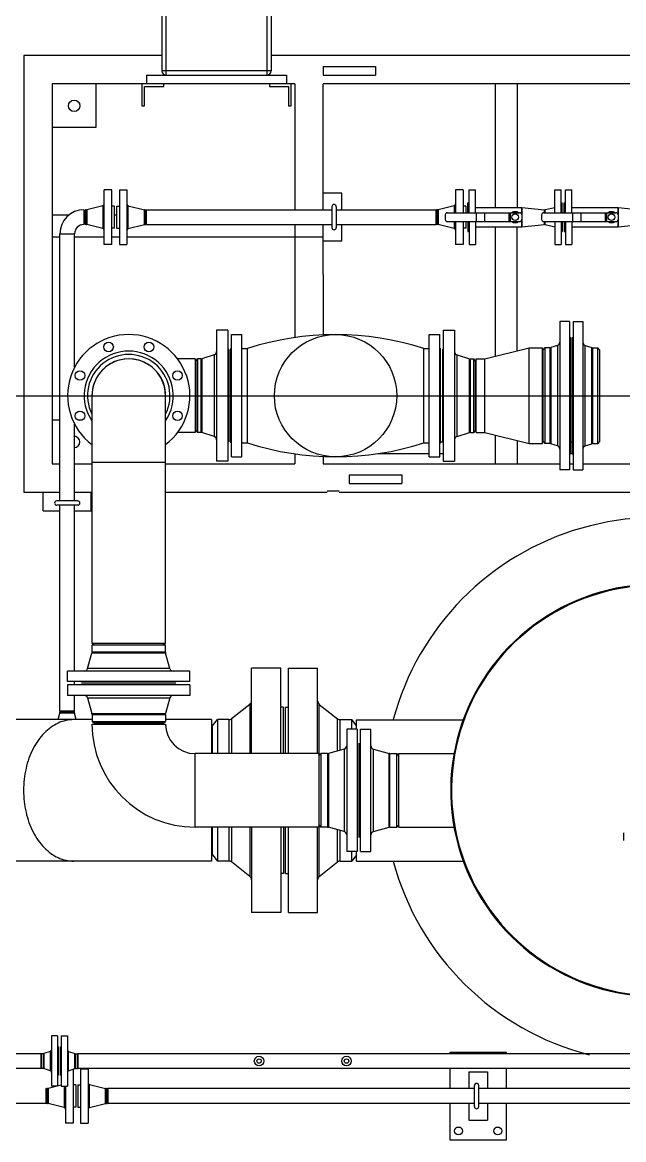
# Model space of a CAD drawing. Header units: millimetres. Extents: x 18255 to 228708, y -2217 to 146640.
# Drawn here: x 75260 to 76637, y 91908 to 94467 of the extents above; entities that cross this region are included whole.
import ezdxf

# ---------------------------------------------------------------- set-up
doc = ezdxf.new("R2010")
doc.units = ezdxf.units.MM
doc.layers.add('设备', color=8, linetype='Continuous')

msp = doc.modelspace()

# ---------------------------------------------------------------- linework, layer by layer
at = {"layer": '设备'}
for p, q in [((75579.9, 94511.3), (75579.9, 94356.3)), ((75589.9, 94346.3), (75589.9, 94521.3)), ((75819.9, 94521.3), (75819.9, 94346.3)), ((75829.9, 94511.3), (75829.9, 94356.3)), ((75263.9, 94391.3), (75263.9, 93391.3)), ((75579.9, 94391.3), (75263.9, 94391.3)), ((78263.9, 94391.3), (75829.9, 94391.3)), ((75829.9, 94356.3), (75579.9, 94356.3)), ((75948.9, 94366.3), (75948.9, 94346.3)), ((75948.9, 94366.3), (76068.9, 94366.3)), ((76068.9, 94366.3), (76068.9, 94346.3)), ((75544.9, 94346.3), (75544.9, 94326.3)), ((75544.9, 94346.3), (75864.9, 94346.3)), ((75864.9, 94346.3), (75864.9, 94326.3)), ((75948.9, 94346.3), (76068.9, 94346.3)), ((75328.9, 94326.3), (75328.9, 93456.3)), ((75883.9, 94326.3), (75328.9, 94326.3)), ((75428.9, 94326.3), (75428.9, 94226.3)), ((75533.9, 94326.3), (75533.9, 94276.3)), ((75539.9, 94276.3), (75539.9, 94320.3)), ((75539.9, 94320.3), (75583.9, 94320.3)), ((75583.9, 94320.3), (75583.9, 94326.3)), ((75825.9, 94326.3), (75825.9, 94320.3)), ((75825.9, 94320.3), (75869.9, 94320.3)), ((75869.9, 94320.3), (75869.9, 94276.3)), ((75875.9, 94276.3), (75875.9, 94326.3)), ((75883.9, 94326.3), (75883.9, 94038.1)), ((75948.9, 94038.1), (75948.9, 94326.3)), ((77025.4, 94326.3), (75948.9, 94326.3)), ((76342.9, 94326.3), (76342.9, 94043.2)), ((76392.9, 94326.3), (76392.9, 94043.2)), ((75533.9, 94276.3), (75539.9, 94276.3)), ((75869.9, 94276.3), (75875.9, 94276.3)), ((75428.9, 94226.3), (75328.9, 94226.3)), ((75447.6, 93958.7), (75447.6, 94083.7)), ((75465.1, 94083.7), (75447.6, 94083.7)), ((75465.1, 93958.7), (75465.1, 94083.7)), ((75482.4, 94083.7), (75482.4, 93958.7)), ((75482.4, 94083.7), (75499.9, 94083.7)), ((75499.9, 94083.7), (75499.9, 93958.7)), ((75991.9, 94076.2), (75948.9, 94076.2)), ((75991.9, 94038.1), (75991.9, 94076.2)), ((76252.1, 94083.7), (76252.1, 94031.2)), ((76269.6, 94083.7), (76252.1, 94083.7)), ((76269.6, 94083.7), (76269.6, 94031.2)), ((76283.5, 94031.2), (76283.5, 94083.7)), ((76283.5, 94083.7), (76298, 94083.7)), ((76298, 94031.2), (76298, 94083.7)), ((76479, 94031.2), (76479, 94083.7)), ((76479, 94083.7), (76493.5, 94083.7)), ((76493.5, 94031.2), (76493.5, 94083.7)), ((76504, 94031.2), (76504, 94083.7)), ((76504, 94083.7), (76518.5, 94083.7)), ((76518.5, 94031.2), (76518.5, 94083.7)), ((75444.6, 94047.5), (75407.8, 94038.2)), ((75444.6, 94047.5), (75444.6, 93995)), ((75471.5, 94046.7), (75465.1, 94046.7)), ((75471.5, 93995.7), (75471.5, 94046.7)), ((75476, 94046.7), (75476, 93995.7)), ((75476, 94046.7), (75482.4, 94046.7)), ((75502.9, 93995), (75502.9, 94047.5)), ((75502.9, 94047.5), (75539.7, 94038.2)), ((75968.9, 94045.2), (75968.9, 93997.2)), ((75978.9, 94045.2), (75978.9, 93997.2)), ((76249.1, 94047.5), (76212.3, 94038.2)), ((76249.1, 94047.5), (76249.1, 94031.2)), ((76276, 94046.7), (76269.6, 94046.7)), ((76276, 94046.7), (76276, 94031.2)), ((76280.5, 94031.2), (76280.5, 94053.7)), ((76280.5, 94053.7), (76283.5, 94053.7)), ((76493.5, 94053.7), (76496.5, 94053.7)), ((76496.5, 94031.2), (76496.5, 94053.7)), ((76501, 94031.2), (76501, 94053.7)), ((76501, 94053.7), (76504, 94053.7)), ((75328.9, 94026.3), (75367.3, 94026.3)), ((75401.1, 94038.1), (75401.1, 94004.4)), ((75401.1, 94026.3), (75403.1, 94026.3)), ((75403.1, 94036.1), (75404.6, 94038.1)), ((75403.1, 94006.4), (75403.1, 94036.1)), ((75404.6, 94038.1), (75404.6, 94004.4)), ((75406.8, 94038.1), (75404.6, 94038.1)), ((75406.8, 94038.1), (75407.8, 94038.2)), ((75406.8, 94038.1), (75406.8, 94004.4)), ((75407.8, 94038.2), (75407.8, 94004.3)), ((75471.5, 94026.3), (75476, 94026.3)), ((75539.7, 94004.3), (75539.7, 94038.2)), ((75540.7, 94038.1), (75539.7, 94038.2)), ((75540.7, 94004.4), (75540.7, 94038.1)), ((75540.7, 94038.1), (75542.9, 94038.1)), ((75544.4, 94036.1), (75542.9, 94038.1)), ((75542.9, 94004.4), (75542.9, 94038.1)), ((75544.4, 94004.4), (75544.4, 94038.1)), ((75544.4, 94038.1), (75968.9, 94038.1)), ((75978.9, 94038.1), (76207.6, 94038.1)), ((76207.6, 94004.4), (76207.6, 94038.1)), ((76207.6, 94036.1), (76209.1, 94038.1)), ((76209.1, 94038.1), (76209.1, 94004.4)), ((76211.3, 94038.1), (76209.1, 94038.1)), ((76211.3, 94038.1), (76212.3, 94038.2)), ((76211.3, 94038.1), (76211.3, 94004.4)), ((76212.3, 94038.2), (76212.3, 94004.3)), ((76228.5, 94026.2), (76228.5, 94016.2)), ((76233.5, 94031.2), (76398.5, 94031.2)), ((76298, 94043.2), (76403.3, 94043.2)), ((76299.2, 94031.2), (76299.2, 94011.2)), ((76318.5, 94031.2), (76318.5, 94011.2)), ((76374.3, 94031.2), (76374.3, 94011.2)), ((76377.5, 94031.2), (76377.5, 94011.2)), ((76403.3, 94043.2), (76403.3, 94027.7)), ((76403.3, 94043.2), (76403.7, 94043.2)), ((76403.5, 94026.2), (76403.5, 94016.2)), ((76403.7, 94043.2), (76403.7, 94026.2)), ((76403.7, 94043.2), (76455.7, 94038.3)), ((76403.7, 94026.2), (76403.7, 93999.3)), ((76449, 94026.2), (76449, 94016.2)), ((76454, 94031.2), (76619, 94031.2)), ((76455.7, 94031.2), (76455.7, 94038.3)), ((76457.3, 94038.4), (76479, 94043.2)), ((76457.3, 94031.2), (76457.3, 94038.4)), ((76518.5, 94043.2), (76623.8, 94043.2)), ((76519.7, 94031.2), (76519.7, 94011.2)), ((76539, 94031.2), (76539, 94011.2)), ((76594.8, 94031.2), (76594.8, 94011.2)), ((76598, 94031.2), (76598, 94011.2)), ((76623.8, 94043.2), (76623.8, 94027.7)), ((76623.8, 94043.2), (76624.2, 94043.2)), ((76624, 94026.2), (76624, 94016.2)), ((76624.2, 94043.2), (76624.2, 94026.2)), ((76624.2, 94043.2), (76676.2, 94038.3)), ((76624.2, 94026.2), (76624.2, 94021.2)), ((76624.2, 94021.2), (76624.2, 93999.3)), ((75403.1, 94006.4), (75404.6, 94004.4)), ((75406.8, 94004.4), (75404.6, 94004.4)), ((75406.8, 94004.4), (75407.8, 94004.3)), ((75444.6, 93995), (75407.8, 94004.3)), ((75471.5, 93995.7), (75465.1, 93995.7)), ((75476, 93995.7), (75482.4, 93995.7)), ((75502.9, 93995), (75539.7, 94004.3)), ((75540.7, 94004.4), (75539.7, 94004.3)), ((75540.7, 94004.4), (75542.9, 94004.4)), ((75544.4, 94006.4), (75542.9, 94004.4)), ((75544.4, 94004.4), (75968.9, 94004.4)), ((75883.9, 94004.4), (75883.9, 93889.8)), ((75948.9, 93889.8), (75948.9, 94004.4)), ((75978.9, 94004.4), (76207.6, 94004.4)), ((75991.9, 93966.2), (75991.9, 94004.4)), ((76207.6, 94006.4), (76209.1, 94004.4)), ((76211.3, 94004.4), (76209.1, 94004.4)), ((76211.3, 94004.4), (76212.3, 94004.3)), ((76249.1, 93995), (76212.3, 94004.3)), ((76233.5, 94011.2), (76398.5, 94011.2)), ((76249.1, 94011.2), (76249.1, 93995)), ((76252.1, 94011.2), (76252.1, 93958.7)), ((76269.6, 94011.2), (76269.6, 93958.7)), ((76276, 93995.7), (76269.6, 93995.7)), ((76276, 94011.2), (76276, 93995.7)), ((76280.5, 94011.2), (76280.5, 93988.7)), ((76283.5, 94011.2), (76283.5, 93958.7)), ((76298, 94011.2), (76298, 93958.7)), ((76298, 93999.2), (76403.3, 93999.2)), ((76342.9, 93999.2), (76342.9, 93702.5)), ((76392.9, 93714.9), (76392.9, 93999.2)), ((76403.3, 94014.8), (76403.3, 93999.2)), ((76403.3, 93999.2), (76403.7, 93999.3)), ((76403.7, 93999.3), (76455.7, 94004.2)), ((76454, 94011.2), (76619, 94011.2)), ((76455.7, 94004.2), (76455.7, 94011.2)), ((76457.3, 94004.1), (76457.3, 94011.2)), ((76457.3, 94004.1), (76479, 93999.2)), ((76479, 94011.2), (76479, 93958.7)), ((76493.5, 94011.2), (76493.5, 93958.7)), ((76496.5, 94011.2), (76496.5, 93988.7)), ((76501, 94011.2), (76501, 93988.7)), ((76504, 94011.2), (76504, 93958.7)), ((76518.5, 94011.2), (76518.5, 93958.7)), ((76518.5, 93999.2), (76623.8, 93999.2)), ((76623.8, 94014.8), (76623.8, 93999.2)), ((76623.8, 93999.2), (76624.2, 93999.3)), ((76624.2, 93999.3), (76676.2, 94004.2)), ((75328.9, 93976.3), (75346.3, 93976.3)), ((75346.3, 93371.3), (75346.3, 93983.2)), ((75346.3, 93983.2), (75380, 93983.2)), ((75380, 93677.3), (75380, 93983.2)), ((75380, 93976.3), (75447.6, 93976.3)), ((75465.1, 93976.3), (75482.4, 93976.3)), ((75499.9, 93976.3), (75948.9, 93976.3)), ((76280.5, 93988.7), (76283.5, 93988.7)), ((76493.5, 93988.7), (76496.5, 93988.7)), ((76501, 93988.7), (76504, 93988.7)), ((75465.1, 93958.7), (75447.6, 93958.7)), ((75482.4, 93958.7), (75499.9, 93958.7)), ((75991.9, 93966.2), (75948.9, 93966.2)), ((76269.6, 93958.7), (76252.1, 93958.7)), ((76283.5, 93958.7), (76298, 93958.7)), ((76479, 93958.7), (76493.5, 93958.7)), ((76504, 93958.7), (76518.5, 93958.7)), ((75883.9, 93889.8), (75883.9, 93745.4)), ((75948.9, 93889.8), (75948.9, 93751.7)), ((76490.9, 93782.3), (76490.9, 93442.3)), ((76512.9, 93782.3), (76490.9, 93782.3)), ((76512.9, 93782.3), (76512.9, 93442.3)), ((76521.4, 93782.3), (76521.4, 93442.3)), ((76521.4, 93782.3), (76543.4, 93782.3)), ((76543.4, 93782.3), (76543.4, 93442.3)), ((75704.9, 93762.3), (75704.9, 93462.3)), ((75730.9, 93762.3), (75704.9, 93762.3)), ((75730.9, 93762.3), (75730.9, 93462.3)), ((75739, 93472.3), (75739, 93752.3)), ((75739, 93752.3), (75762.9, 93752.3)), ((75762.9, 93472.3), (75762.9, 93752.3)), ((76191.9, 93472.3), (76191.9, 93752.3)), ((76191.9, 93752.3), (76215.8, 93752.3)), ((76215.8, 93472.3), (76215.8, 93752.3)), ((76223.9, 93762.3), (76223.9, 93462.3)), ((76223.9, 93762.3), (76249.9, 93762.3)), ((76249.9, 93762.3), (76249.9, 93462.3)), ((76514.9, 93745.3), (76512.9, 93745.3)), ((76514.9, 93745.3), (76514.9, 93479.3)), ((76519.4, 93745.3), (76519.4, 93479.3)), ((76519.4, 93745.3), (76521.4, 93745.3)), ((75732.9, 93717.8), (75730.9, 93717.8)), ((75732.9, 93717.8), (75732.9, 93506.8)), ((75737.4, 93504.3), (75737.4, 93720.3)), ((75737.4, 93720.3), (75739, 93720.3)), ((75762.9, 93720.3), (75775.7, 93720.3)), ((75775.7, 93504.3), (75775.7, 93720.3)), ((76179.2, 93504.3), (76179.2, 93720.3)), ((76179.2, 93720.3), (76191.9, 93720.3)), ((76215.8, 93720.3), (76217.4, 93720.3)), ((76217.4, 93504.3), (76217.4, 93720.3)), ((76221.9, 93717.8), (76221.9, 93506.8)), ((76221.9, 93717.8), (76223.9, 93717.8)), ((76318.9, 93696.5), (76420.9, 93721.9)), ((76420.9, 93502.8), (76420.9, 93721.9)), ((76420.9, 93721.9), (76450.9, 93721.9)), ((76450.9, 93502.8), (76450.9, 93721.9)), ((76452.9, 93717.6), (76456.2, 93721.9)), ((76452.9, 93507.1), (76452.9, 93717.6)), ((76456.2, 93721.9), (76456.2, 93502.8)), ((76467.6, 93721.9), (76456.2, 93721.9)), ((76467.6, 93721.9), (76467.6, 93502.8)), ((76485.5, 93727.5), (76470.2, 93722.3)), ((76470.2, 93722.3), (76470.2, 93502.4)), ((76485.5, 93727.5), (76485.5, 93497.2)), ((76548.8, 93727.5), (76564.2, 93722.3)), ((76548.8, 93497.2), (76548.8, 93727.5)), ((76564.2, 93502.4), (76564.2, 93722.3)), ((76566.7, 93502.8), (76566.7, 93721.9)), ((76566.7, 93721.9), (76578.1, 93721.9)), ((76581.4, 93717.6), (76578.1, 93721.9)), ((76578.1, 93502.8), (76578.1, 93721.9)), ((76581.4, 93717.6), (76581.4, 93507.1)), ((75655.9, 93696.5), (75615.6, 93696.5)), ((75655.9, 93696.5), (75655.9, 93528.2)), ((75657.9, 93692.2), (75661.2, 93696.5)), ((75657.9, 93532.5), (75657.9, 93692.2)), ((75661.2, 93696.5), (75661.2, 93528.2)), ((75668.7, 93696.5), (75661.2, 93696.5)), ((75668.7, 93696.5), (75668.7, 93528.2)), ((75699.3, 93705.6), (75671.1, 93696.8)), ((75671.1, 93696.8), (75671.1, 93527.8)), ((75699.3, 93705.6), (75699.3, 93519.1)), ((76255.5, 93705.6), (76283.8, 93696.8)), ((76255.5, 93519.1), (76255.5, 93705.6)), ((76283.8, 93527.8), (76283.8, 93696.8)), ((76286.1, 93528.2), (76286.1, 93696.5)), ((76286.1, 93696.5), (76293.6, 93696.5)), ((76296.9, 93692.2), (76293.6, 93696.5)), ((76293.6, 93528.2), (76293.6, 93696.5)), ((76296.9, 93692.2), (76296.9, 93532.5)), ((76298.9, 93528.2), (76298.9, 93696.5)), ((76298.9, 93696.5), (76318.9, 93696.5)), ((76318.9, 93528.2), (76318.9, 93696.5)), ((75220.9, 93612.3), (78417.4, 93612.3)), ((75419.8, 93044.8), (75419.8, 93612.3)), ((75588.1, 93044.8), (75588.1, 93612.3)), ((75346.3, 93556.3), (75328.9, 93556.3)), ((75380, 93371.3), (75380, 93547.4)), ((75397.2, 93556.3), (75387.5, 93556.3)), ((75655.9, 93528.2), (75615.6, 93528.2)), ((75657.9, 93532.5), (75661.2, 93528.2)), ((75668.7, 93528.2), (75661.2, 93528.2)), ((75699.3, 93519.1), (75671.1, 93527.8)), ((76255.5, 93519.1), (76283.8, 93527.8)), ((76286.1, 93528.2), (76293.6, 93528.2)), ((76296.9, 93532.5), (76293.6, 93528.2)), ((76298.9, 93528.2), (76318.9, 93528.2)), ((76318.9, 93528.2), (76420.9, 93502.8)), ((76342.9, 93522.2), (76342.9, 93506.8)), ((76392.9, 93509.8), (76392.9, 93506.8)), ((75732.9, 93506.8), (75730.9, 93506.8)), ((75737.4, 93504.3), (75739, 93504.3)), ((75762.9, 93504.3), (75775.7, 93504.3)), ((76179.2, 93504.3), (76191.9, 93504.3)), ((76215.8, 93504.3), (76217.4, 93504.3)), ((76217.4, 93506.8), (76221.9, 93506.8)), ((76221.9, 93506.8), (76223.9, 93506.8)), ((76342.9, 93506.8), (76342.9, 93456.3)), ((76392.9, 93506.8), (76392.9, 93456.3)), ((76420.9, 93502.8), (76450.9, 93502.8)), ((76450.9, 93506.8), (76452.9, 93506.8)), ((76452.9, 93507.1), (76456.2, 93502.8)), ((76467.6, 93502.8), (76456.2, 93502.8)), ((76485.5, 93497.2), (76470.2, 93502.4)), ((76514.9, 93506.8), (76519.4, 93506.8)), ((76548.8, 93497.2), (76564.2, 93502.4)), ((76566.7, 93502.8), (76578.1, 93502.8)), ((76581.4, 93507.1), (76578.1, 93502.8)), ((75419.8, 93460.3), (75588.1, 93460.3)), ((75730.9, 93462.3), (75704.9, 93462.3)), ((75739, 93472.3), (75762.9, 93472.3)), ((75883.9, 93479.3), (75883.9, 93456.3)), ((75948.9, 93473), (75948.9, 93456.3)), ((76073.8, 93479.8), (76191.9, 93479.8)), ((76191.9, 93472.3), (76215.8, 93472.3)), ((76215.8, 93479.8), (76223.9, 93479.8)), ((76223.9, 93462.3), (76249.9, 93462.3)), ((76514.9, 93479.3), (76512.9, 93479.3)), ((76514.9, 93479.8), (76519.4, 93479.8)), ((76519.4, 93479.3), (76521.4, 93479.3)), ((75328.9, 93456.3), (75346.3, 93456.3)), ((75380, 93456.3), (75419.8, 93456.3)), ((75588.1, 93456.3), (75883.9, 93456.3)), ((75948.9, 93456.3), (75978.3, 93456.3)), ((75978.3, 93456.3), (76490.9, 93456.3)), ((76008.9, 93431.3), (76008.9, 93411.3)), ((76008.9, 93431.3), (76128.9, 93431.3)), ((76128.9, 93431.3), (76128.9, 93411.3)), ((76512.9, 93442.3), (76490.9, 93442.3)), ((76512.9, 93456.3), (76521.4, 93456.3)), ((76521.4, 93442.3), (76543.4, 93442.3)), ((76543.4, 93456.3), (76985.4, 93456.3)), ((76008.9, 93411.3), (76128.9, 93411.3)), ((75263.9, 93391.3), (75346.3, 93391.3)), ((75308.1, 93348.3), (75308.1, 93391.3)), ((75380, 93391.3), (75419.8, 93391.3)), ((75418.1, 93348.3), (75418.1, 93391.3)), ((75588.1, 93391.3), (75958.3, 93391.3)), ((75985.3, 93393.3), (75958.3, 93393.3)), ((75985.3, 93391.3), (77279.4, 93391.3)), ((75387.1, 93371.3), (75339.1, 93371.3)), ((75387.1, 93361.3), (75339.1, 93361.3)), ((75346.3, 92889.6), (75346.3, 93361.3)), ((75380, 92981.3), (75380, 93361.3)), ((75308.1, 93348.3), (75346.3, 93348.3)), ((75380, 93348.3), (75418.1, 93348.3)), ((75409.5, 92987.2), (75419.5, 93022.8)), ((75419.8, 93024.9), (75419.5, 93022.8)), ((75588.4, 93022.8), (75419.5, 93022.8)), ((75588.1, 93044.8), (75419.8, 93044.8)), ((75424.9, 93044.8), (75419.8, 93040.9)), ((75419.8, 93024.9), (75419.8, 93040.9)), ((75588.1, 93040.9), (75419.8, 93040.9)), ((75588.1, 93024.9), (75419.8, 93024.9)), ((75582.9, 93044.8), (75588.1, 93040.9)), ((75588.1, 93024.9), (75588.1, 93040.9)), ((75588.1, 93024.9), (75588.4, 93022.8)), ((75598.3, 92987.2), (75588.4, 93022.8)), ((75363.9, 92957.4), (75363.9, 92981.3)), ((75643.9, 92981.3), (75363.9, 92981.3)), ((75598.3, 92987.2), (75409.5, 92987.2)), ((75643.9, 92957.4), (75643.9, 92981.3)), ((75785, 92792.5), (75785, 92988.3)), ((75852, 92988.3), (75785, 92988.3)), ((75852, 92792.5), (75852, 92988.3)), ((75869.3, 92792.5), (75869.3, 92988.3)), ((75869.3, 92988.3), (75936.3, 92988.3)), ((75936.3, 92792.5), (75936.3, 92988.3)), ((75643.9, 92957.4), (75363.9, 92957.4)), ((75363.9, 92949.7), (75363.9, 92925.8)), ((75643.9, 92949.7), (75363.9, 92949.7)), ((75380, 92949.7), (75380, 92957.4)), ((75395.9, 92955.8), (75395.9, 92957.4)), ((75611.9, 92955.8), (75395.9, 92955.8)), ((75395.9, 92951.3), (75395.9, 92949.7)), ((75611.9, 92951.3), (75395.9, 92951.3)), ((75611.9, 92955.8), (75611.9, 92957.4)), ((75611.9, 92951.3), (75611.9, 92949.7)), ((75643.9, 92949.7), (75643.9, 92925.8)), ((75643.9, 92925.8), (75363.9, 92925.8)), ((75380, 92889.6), (75380, 92925.8)), ((75409.5, 92920), (75419.5, 92884.4)), ((75409.5, 92920), (75598.3, 92920)), ((75598.3, 92920), (75588.4, 92884.4)), ((75781.2, 92905.3), (75739.2, 92872.4)), ((75781.2, 92905.3), (75781.2, 92792.5)), ((75858.4, 92898.8), (75852, 92898.8)), ((75858.4, 92792.5), (75858.4, 92898.8)), ((75862.9, 92792.5), (75862.9, 92898.8)), ((75862.9, 92898.8), (75869.3, 92898.8)), ((75940.1, 92905.3), (75982.1, 92872.4)), ((75940.1, 92788.3), (75940.1, 92905.3)), ((75419.8, 92870.3), (74045, 92870.3)), ((75342.4, 92870.3), (75346.1, 92885)), ((75346.3, 92885.9), (75346.1, 92885)), ((75380.1, 92885), (75346.1, 92885)), ((75380, 92889.6), (75346.3, 92889.6)), ((75348.3, 92889.6), (75346.3, 92888.1)), ((75346.3, 92885.9), (75346.3, 92888.1)), ((75380, 92888.1), (75346.3, 92888.1)), ((75380, 92885.9), (75346.3, 92885.9)), ((75378, 92889.6), (75380, 92888.1)), ((75380, 92885.9), (75380, 92888.1)), ((75380, 92885.9), (75380.1, 92885)), ((75383.8, 92870.3), (75380.1, 92885)), ((75419.8, 92882.2), (75419.5, 92884.4)), ((75419.5, 92884.4), (75588.4, 92884.4)), ((75419.8, 92882.2), (75419.8, 92866.3)), ((75419.8, 92882.2), (75588.1, 92882.2)), ((75588.1, 92882.2), (75588.4, 92884.4)), ((75588.1, 92882.2), (75588.1, 92866.3)), ((75693, 92870.3), (75588.1, 92870.3)), ((75693, 92870.3), (75693, 92792.5)), ((75696, 92856.3), (75706.8, 92870.3)), ((75706.8, 92870.3), (75706.8, 92792.5)), ((75733.1, 92870.3), (75706.8, 92870.3)), ((75733.1, 92870.3), (75733.1, 92792.5)), ((75739.2, 92872.4), (75739.2, 92792.5)), ((75982.1, 92798.5), (75982.1, 92872.4)), ((75988.3, 92800.3), (75988.3, 92870.3)), ((75988.3, 92870.3), (76014.6, 92870.3)), ((76025.3, 92856.3), (76014.6, 92870.3)), ((76014.6, 92848.3), (76014.6, 92870.3)), ((76025.3, 92848.3), (76025.3, 92870.2)), ((76025.3, 92870.2), (76269.5, 92870.2)), ((75424.9, 92862.3), (75419.8, 92866.3)), ((75419.8, 92866.3), (75588.1, 92866.3)), ((75419.8, 92860.3), (75588.1, 92860.3)), ((75582.9, 92862.3), (75424.9, 92862.3)), ((75582.9, 92862.3), (75588.1, 92866.3)), ((75696, 92792.5), (75696, 92856.3)), ((76002.9, 92848.3), (76002.9, 92568.3)), ((76026.8, 92848.3), (76002.9, 92848.3)), ((76026.8, 92848.3), (76026.8, 92568.3)), ((76034.5, 92568.3), (76034.5, 92848.3)), ((76034.5, 92848.3), (76058.4, 92848.3)), ((76058.4, 92568.3), (76058.4, 92848.3)), ((75655.9, 92624.2), (75655.9, 92792.5)), ((75939.4, 92792.5), (75655.9, 92792.5)), ((75939.4, 92792.5), (75939.4, 92624.2)), ((75939.4, 92787.3), (75943.4, 92792.5)), ((75943.4, 92792.5), (75943.4, 92624.2)), ((75959.3, 92792.5), (75943.4, 92792.5)), ((75959.3, 92792.5), (75961.5, 92792.8)), ((75959.3, 92792.5), (75959.3, 92624.2)), ((75997.1, 92802.7), (75961.5, 92792.8)), ((75961.5, 92792.8), (75961.5, 92623.9)), ((75997.1, 92802.7), (75997.1, 92614)), ((76028.4, 92816.3), (76026.8, 92816.3)), ((76028.4, 92816.3), (76028.4, 92600.3)), ((76032.9, 92600.3), (76032.9, 92816.3)), ((76032.9, 92816.3), (76034.5, 92816.3)), ((76064.3, 92802.7), (76099.9, 92792.8)), ((76064.3, 92614), (76064.3, 92802.7)), ((76099.9, 92623.9), (76099.9, 92792.8)), ((76102, 92792.5), (76099.9, 92792.8)), ((76102, 92624.2), (76102, 92792.5)), ((76102, 92792.5), (76118, 92792.5)), ((76121.9, 92787.3), (76118, 92792.5)), ((76118, 92624.2), (76118, 92792.5)), ((76121.9, 92624.2), (76121.9, 92792.5)), ((76121.9, 92792.5), (76249.4, 92792.5)), ((75939.4, 92624.2), (75655.9, 92624.2)), ((75693, 92624.2), (75693, 92546.4)), ((75696, 92560.4), (75696, 92624.2)), ((75706.8, 92624.2), (75706.8, 92546.4)), ((75733.1, 92624.2), (75733.1, 92546.4)), ((75739.2, 92624.2), (75739.2, 92544.3)), ((75781.2, 92624.2), (75781.2, 92511.3)), ((75785, 92624.2), (75785, 92428.3)), ((75852, 92624.2), (75852, 92428.3)), ((75858.4, 92624.2), (75858.4, 92517.8)), ((75862.9, 92517.8), (75862.9, 92624.2)), ((75869.3, 92428.3), (75869.3, 92624.2)), ((75936.3, 92428.3), (75936.3, 92624.2)), ((75939.4, 92629.3), (75943.4, 92624.2)), ((75940.1, 92511.3), (75940.1, 92628.4)), ((75959.3, 92624.2), (75943.4, 92624.2)), ((75959.3, 92624.2), (75961.5, 92623.9)), ((75997.1, 92614), (75961.5, 92623.9)), ((75982.1, 92544.3), (75982.1, 92618.1)), ((75988.3, 92546.4), (75988.3, 92616.4)), ((76064.3, 92614), (76099.9, 92623.9)), ((76102, 92624.2), (76099.9, 92623.9)), ((76102, 92624.2), (76118, 92624.2)), ((76121.9, 92629.3), (76118, 92624.2)), ((76121.9, 92624.2), (76249.4, 92624.2)), ((76028.4, 92600.3), (76026.8, 92600.3)), ((76032.9, 92600.3), (76034.5, 92600.3)), ((76636.9, 92611.3), (76636.9, 92593.3)), ((76026.8, 92568.3), (76002.9, 92568.3)), ((76014.6, 92546.4), (76014.6, 92568.3)), ((76025.3, 92546.4), (76025.3, 92568.3)), ((76034.5, 92568.3), (76058.4, 92568.3)), ((75693, 92546.4), (74045, 92546.4)), ((75696, 92560.4), (75706.8, 92546.4)), ((75733.1, 92546.4), (75706.8, 92546.4)), ((75781.2, 92511.3), (75739.2, 92544.3)), ((75940.1, 92511.3), (75982.1, 92544.3)), ((75988.3, 92546.4), (76014.6, 92546.4)), ((76025.3, 92560.4), (76014.6, 92546.4)), ((76025.3, 92546.4), (76269.5, 92546.4)), ((75858.4, 92517.8), (75852, 92517.8)), ((75862.9, 92517.8), (75869.3, 92517.8)), ((75852, 92428.3), (75785, 92428.3)), ((75869.3, 92428.3), (75936.3, 92428.3)), ((75326.9, 92145.8), (75326.9, 92030.8)), ((75340.9, 92145.8), (75326.9, 92145.8)), ((75340.9, 92145.8), (75340.9, 92030.8)), ((75349.4, 92145.8), (75349.4, 92030.8)), ((75349.4, 92145.8), (75363.4, 92145.8)), ((75363.4, 92145.8), (75363.4, 92030.8)), ((75302.9, 92105.2), (73539.2, 92105.2)), ((75302.9, 92105.2), (75302.9, 92071.5)), ((75303.2, 92105), (75303.4, 92105.2)), ((75303.4, 92105.2), (75303.4, 92071.5)), ((75308.2, 92105.2), (75303.4, 92105.2)), ((75308.2, 92105.2), (75308.2, 92071.5)), ((75324.2, 92110.4), (75309.5, 92105.4)), ((75309.5, 92105.4), (75309.5, 92071.3)), ((75324.2, 92110.4), (75324.2, 92066.3)), ((75342.9, 92120.8), (75340.9, 92120.8)), ((75342.9, 92120.8), (75342.9, 92055.8)), ((75347.4, 92120.8), (75347.4, 92055.8)), ((75347.4, 92120.8), (75349.4, 92120.8)), ((75366.1, 92110.4), (75380.8, 92105.4)), ((75366.1, 92066.3), (75366.1, 92110.4)), ((75380.8, 92071.3), (75380.8, 92105.4)), ((75382.1, 92071.5), (75382.1, 92105.2)), ((75382.1, 92105.2), (75386.9, 92105.2)), ((75387.1, 92105), (75386.9, 92105.2)), ((75386.9, 92071.5), (75386.9, 92105.2)), ((75387.4, 92105.2), (75387.4, 92071.5)), ((76682.8, 92105.2), (75387.4, 92105.2)), ((76238.8, 92108.3), (76238.8, 92105.2)), ((76368.8, 92108.3), (76238.8, 92108.3)), ((76368.8, 92105.2), (76368.8, 92108.3)), ((75302.9, 92071.5), (73539.2, 92071.5)), ((75303.2, 92071.7), (75303.4, 92071.5)), ((75308.2, 92071.5), (75303.4, 92071.5)), ((75324.2, 92066.3), (75309.5, 92071.3)), ((75342.9, 92055.8), (75340.9, 92055.8)), ((75347.4, 92055.8), (75349.4, 92055.8)), ((75366.1, 92066.3), (75380.8, 92071.3)), ((75376.4, 92069.8), (75376.4, 91945.8)), ((75382.1, 92071.5), (75386.9, 92071.5)), ((75387.1, 92071.7), (75386.9, 92071.5)), ((76682.8, 92071.5), (75387.4, 92071.5)), ((75393.7, 92070.8), (75393.7, 91945.8)), ((75393.7, 92070.8), (75411.2, 92070.8)), ((75411.2, 92070.8), (75411.2, 91945.8)), ((76238.8, 92071.5), (76238.8, 92025.2)), ((76282.3, 92063.3), (76282.3, 92025.2)), ((76282.3, 92063.3), (76325.3, 92063.3)), ((76325.3, 92063.3), (76325.3, 92025.2)), ((76368.8, 92025.2), (76368.8, 92071.5)), ((75314.4, 92025.2), (75314.4, 91991.5)), ((75314.4, 92023.2), (75315.9, 92025.2)), ((75315.9, 92025.2), (75315.9, 91991.5)), ((75318.1, 92025.2), (75315.9, 92025.2)), ((75318.1, 92025.2), (75319.1, 92025.3)), ((75318.1, 92025.2), (75318.1, 91991.5)), ((75349.4, 92032.9), (75319.1, 92025.3)), ((75319.1, 92025.3), (75319.1, 91991.4)), ((75340.9, 92030.8), (75326.9, 92030.8)), ((75349.4, 92030.8), (75363.4, 92030.8)), ((75355.9, 92030.8), (75355.9, 91982.1)), ((75358.9, 92030.8), (75358.9, 91945.8)), ((75382.8, 92033.8), (75376.4, 92033.8)), ((75382.8, 92033.8), (75382.8, 91982.8)), ((75387.3, 92033.8), (75387.3, 91982.8)), ((75387.3, 92033.8), (75393.7, 92033.8)), ((75414.2, 92034.6), (75451, 92025.3)), ((75414.2, 91982.1), (75414.2, 92034.6)), ((75452, 92025.2), (75451, 92025.3)), ((75451, 91991.4), (75451, 92025.3)), ((75452, 91991.5), (75452, 92025.2)), ((75452, 92025.2), (75454.2, 92025.2)), ((75455.7, 92023.2), (75454.2, 92025.2)), ((75454.2, 91991.5), (75454.2, 92025.2)), ((75455.7, 92025.2), (75455.7, 91991.5)), ((76295.3, 92025.2), (75455.7, 92025.2)), ((76295.3, 91984.3), (76295.3, 92032.3)), ((76305.3, 91984.3), (76305.3, 92032.3)), ((76682.8, 92025.2), (76305.3, 92025.2)), ((75314.4, 91991.5), (73539.2, 91991.5)), ((75314.4, 91993.5), (75315.9, 91991.5)), ((75318.1, 91991.5), (75315.9, 91991.5)), ((75318.1, 91991.5), (75319.1, 91991.4)), ((75355.9, 91982.1), (75319.1, 91991.4)), ((75382.8, 91982.8), (75376.4, 91982.8)), ((75387.3, 91982.8), (75393.7, 91982.8)), ((75414.2, 91982.1), (75451, 91991.4)), ((75452, 91991.5), (75451, 91991.4)), ((75452, 91991.5), (75454.2, 91991.5)), ((75455.7, 91993.5), (75454.2, 91991.5)), ((76295.3, 91991.5), (75455.7, 91991.5)), ((76238.8, 91991.5), (76238.8, 91908.3)), ((76282.3, 91991.5), (76282.3, 91953.3)), ((76659.6, 91991.5), (76305.3, 91991.5)), ((76325.3, 91991.5), (76325.3, 91953.3)), ((76368.8, 91908.3), (76368.8, 91991.5)), ((76282.3, 91953.3), (76325.3, 91953.3)), ((75376.4, 91945.8), (75358.9, 91945.8)), ((75393.7, 91945.8), (75411.2, 91945.8)), ((76238.8, 91908.3), (76368.8, 91908.3))]:
    msp.add_line(p, q, dxfattribs=at)
for centre, radius in [((75378.9, 94276.3), 13), ((76388.5, 94021.2), 7.5), ((76609, 94021.2), 7.5), ((75977.4, 93612.3), 140), ((75457.7, 93723.9), 11), ((75550.1, 93723.9), 11), ((75392.3, 93658.5), 11), ((75615.5, 93658.5), 11), ((75392.3, 93566.1), 11), ((75615.5, 93566.1), 11), ((75802.4, 92088.3), 11), ((75802.4, 92088.3), 5), ((76002.4, 92088.3), 11), ((76002.4, 92088.3), 5), ((76258.8, 91928.3), 9), ((76348.8, 91928.3), 9)]:
    msp.add_circle(centre, radius, dxfattribs=at)
for centre, radius, start, end in [((75589.9, 94356.3), 10, 180, 270), ((75819.9, 94356.3), 10, 270, 0), ((75443.6, 94051.4), 4, 284.1366, 360), ((75503.9, 94051.4), 4, 180, 255.8634), ((75973.9, 94045.2), 5, 0, 180), ((76248.1, 94051.4), 4, 284.1366, 0), ((75401.1, 93983.2), 54.9, 90, 180), ((76233.5, 94026.2), 5, 90, 180), ((76388.5, 94021.2), 12.5, 53.4057, 126.5943), ((76398.5, 94026.2), 5, 0, 90), ((76454, 94026.2), 5, 90, 180), ((76456.2, 94043.3), 5, 264.6107, 282.5288), ((76609, 94021.2), 12.5, 53.4057, 126.5943), ((76619, 94026.2), 5, 0, 90), ((75401.1, 93983.2), 21.1, 90, 180), ((75443.6, 93991.1), 4, 0, 75.8634), ((75503.9, 93991.1), 4, 104.1366, 180), ((75973.9, 93997.2), 5, 180, 0), ((76233.5, 94016.2), 5, 180, 270), ((76248.1, 93991.1), 4, 0, 75.8634), ((76388.5, 94021.2), 12.5, 233.4057, 306.5943), ((76398.5, 94016.2), 5, 270, 0), ((76454, 94016.2), 5, 180, 270), ((76456.2, 93999.2), 5, 77.4712, 95.3893), ((76609, 94021.2), 12.5, 233.4057, 306.5943), ((76619, 94016.2), 5, 270, 0), ((75503.9, 93612.3), 140, 306.9974, 233.0026), ((75977.4, 93100.3), 652, 71.9745, 108.0255), ((75503.9, 93612.3), 102.1, 325.7401, 214.2577), ((75696.9, 93713.2), 8, 287.2234, 0), ((76257.9, 93713.2), 8, 180, 252.7766), ((76467.6, 93729.9), 8, 270, 288.708), ((76482.9, 93735.1), 8, 288.708, 0), ((76551.4, 93735.1), 8, 180, 251.292), ((76566.7, 93729.9), 8, 251.292, 270), ((75503.9, 93612.3), 94.4, 333.3462, 206.6479), ((75503.9, 93612.3), 84.4, 356.9842, 182.1222), ((75503.9, 93612.3), 84.2, 0, 180), ((75668.7, 93704.5), 8, 270, 287.2234), ((76286.1, 93704.5), 8, 252.7766, 270), ((75378.9, 93506.3), 13, 274.6546, 85.3454), ((75668.7, 93520.2), 8, 72.7766, 90), ((75696.9, 93511.4), 8, 0, 72.7766), ((76257.9, 93511.4), 8, 107.2234, 180), ((76286.1, 93520.2), 8, 90, 107.2234), ((75977.4, 94124.3), 652, 251.9745, 288.0255), ((76467.6, 93494.8), 8, 71.292, 90), ((76482.9, 93489.6), 8, 0, 71.292), ((76551.4, 93489.6), 8, 108.708, 180), ((76566.7, 93494.8), 8, 90, 108.708), ((75339.1, 93366.3), 5, 90, 270), ((75387.1, 93366.3), 5, 270, 90), ((76712.9, 92708.3), 625, 47.0237, 164.9282), ((76712.9, 92708.3), 472, 46.6364, 266.3283), ((76712.9, 92708.3), 470, 46.6415, 266.3188), ((75401.8, 92989.3), 8, 270, 344.4203), ((75606, 92989.3), 8, 195.5797, 270), ((75401.8, 92917.8), 8, 15.5797, 90), ((75606, 92917.8), 8, 90, 164.4203), ((75775, 92913.2), 10, 308.1155, 360), ((75946.3, 92913.2), 10, 180, 231.8845), ((75377.6, 92789.2), 81.1, 90.0106, 95.4289), ((75733.1, 92880.3), 10, 270, 308.1155), ((75988.3, 92880.3), 10, 231.8845, 270), ((75655.9, 92860.3), 236.2, 180, 270), ((75655.9, 92860.3), 67.8, 180, 270), ((75994.9, 92810.4), 8, 285.5797, 0), ((76066.4, 92810.4), 8, 180, 254.4203), ((75994.9, 92606.3), 8, 0, 74.4203), ((76066.4, 92606.3), 8, 105.5797, 180), ((75377.6, 92627.5), 81.1, 264.5711, 269.9894), ((75733.1, 92536.4), 10, 51.8845, 90), ((75988.3, 92536.4), 10, 90, 128.1155), ((76712.9, 92708.3), 625, 195.0718, 255.6199), ((75775, 92503.5), 10, 0, 51.8845), ((75946.3, 92503.5), 10, 128.1155, 180), ((75308.2, 92109.2), 4, 270, 288.8636), ((75322.9, 92114.2), 4, 288.8636, 0), ((75367.4, 92114.2), 4, 180, 251.1364), ((75382.1, 92109.2), 4, 251.1364, 270), ((75308.2, 92067.5), 4, 71.1364, 90), ((75322.9, 92062.5), 4, 0, 71.1364), ((75367.4, 92062.5), 4, 108.8636, 180), ((75382.1, 92067.5), 4, 90, 108.8636), ((75415.2, 92038.5), 4, 180, 255.8634), ((76300.3, 92032.3), 5, 0, 180), ((75354.9, 91978.2), 4, 0, 75.8634), ((75415.2, 91978.2), 4, 104.1366, 180), ((76300.3, 91984.3), 5, 180, 0)]:
    msp.add_arc(centre, radius, start, end, dxfattribs=at)
for points, start_tangent, end_tangent in [([(75369.9, 92869.9), (75359.7, 92868.3), (75342.2, 92862.4), (75325.6, 92852.6), (75310.3, 92839.4), (75296.6, 92822.9), (75284.9, 92803.5), (75275.5, 92781.9), (75268.7, 92758.4), (75264.5, 92733.7), (75263, 92708.3)], (-0.99553, -0.094443), (0, -1)), ([(75263, 92708.3), (75264.5, 92683), (75268.7, 92658.3), (75275.5, 92634.8), (75284.9, 92613.1), (75296.6, 92593.8), (75310.3, 92577.3), (75325.6, 92564), (75342.2, 92554.3), (75359.7, 92548.4), (75369.9, 92546.7)], (0, -1), (0.99553, -0.094443))]:
    msp.add_spline(points, degree=3, dxfattribs=dict(at, start_tangent=start_tangent, end_tangent=end_tangent))

doc.saveas('drawing.dxf')
